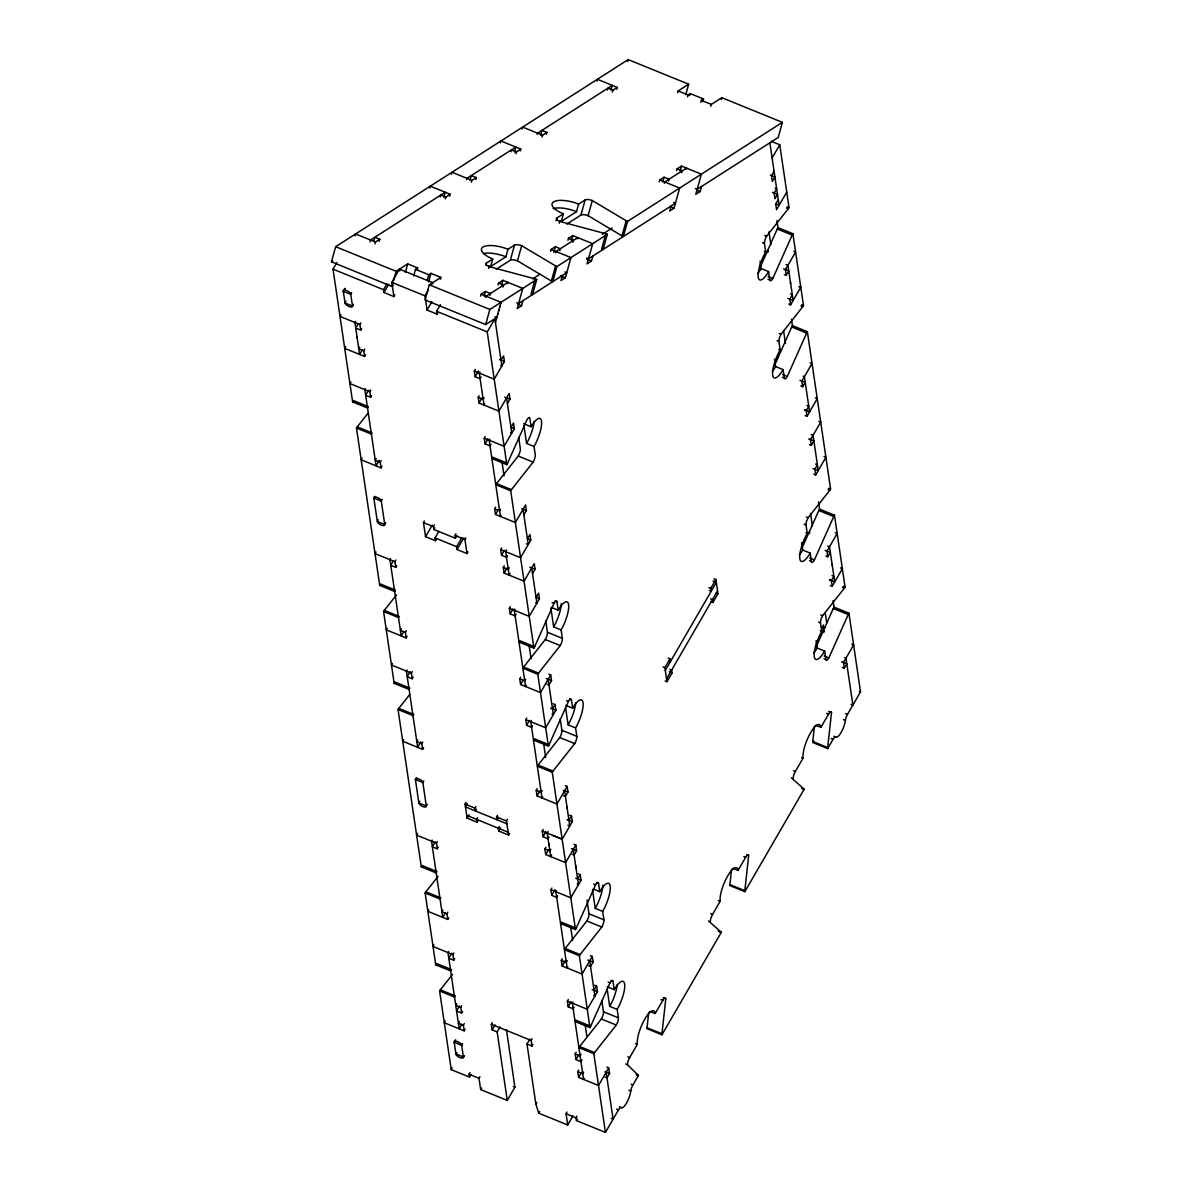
<?xml version="1.0" encoding="UTF-8"?>
<svg xmlns="http://www.w3.org/2000/svg" width="1192" height="1192" viewBox="0 0 1192 1192"><rect width="100%" height="100%" fill="white"/><g stroke="black" fill="none" stroke-linecap="round" stroke-linejoin="round"><path stroke-width="1.5" d="M708.525 920.954L720.922 931.95A5.602 1.609 -67.9 0 1 721.145 932.576L661.962 1034.775L647.047 1028.711A5.602 1.609 -67.9 0 1 647.033 1027.727L648.716 1012.381M661.962 1034.775A5.602 1.609 -67.9 0 1 661.947 1033.792L665.792 998.732L662.99 997.6M791.399 777.854L803.795 788.851A5.602 1.609 -67.9 0 1 804.019 789.476L744.836 891.676L729.906 885.611A5.602 1.609 -67.9 0 1 729.891 884.613L731.575 869.281M744.836 891.676A5.602 1.609 -67.9 0 1 744.821 890.692L748.665 855.633L746.788 854.873M816.356 646.451L833.283 608.486A5.602 1.609 -67.9 0 1 833.998 607.115L848.928 613.18L860.535 691.852L847.512 714.366A5.602 1.609 -67.9 0 0 845.381 720.385A11.205 3.218 -67.9 0 1 841.12 732.454A11.205 3.218 -67.9 0 1 835.756 736.999A5.602 1.609 -67.9 0 0 833.074 739.278L827.695 748.576L812.78 742.497A5.602 1.609 -67.9 0 1 812.765 741.513L814.449 726.166M827.695 748.576A5.602 1.609 -67.9 0 1 827.68 747.578L831.524 712.518L828.723 711.386M393.39 285.499L391.93 286.438L331.465 261.823L335.652 246.699L628.184 59.6L688.648 84.2L685.773 94.6M355.052 235.852L355.574 233.96L375.48 242.05L379.831 239.279L374.854 237.253L373.796 241.037M369.982 241.916L370.503 240.039L445.227 192.24L443.826 197.276M374.959 243.943L375.48 242.05M379.294 241.171L379.831 239.279M391.93 286.438L392.988 282.653M393.509 280.761L396.131 271.314L407.724 263.894L417.677 267.947L417.14 269.839M405.369 272.402L407.724 263.894M429.776 188.053L430.297 186.161L450.203 194.266L449.682 196.159M413.669 275.948L415.501 269.332L417.677 267.947M440.355 196.904L440.876 195.026L445.853 197.038L450.203 194.266M451.515 174.151L452.036 172.259L471.943 180.364L476.293 177.578L471.317 175.552L470.006 180.275M445.331 198.93L445.853 197.038M427.198 280.403L428.762 274.726L430.938 273.34L440.891 277.393L440.37 279.271M428.584 281.848L430.938 273.34M480.614 296.093L481.136 294.215L501.042 302.306L496.84 317.43L485.665 324.567L425.097 299.922L429.299 284.799L440.891 277.393M466.623 179.59L466.966 178.338L515.838 147.063L514.452 152.114M471.421 182.242L471.943 180.364M475.757 179.471L476.293 177.578M500.402 142.891L500.923 140.999L520.815 149.089L520.293 150.982M510.966 151.742L511.502 149.849L516.464 151.876L520.815 149.089M522.141 128.989L522.662 127.097L542.554 135.188L546.904 132.401L541.928 130.39L540.617 135.113M515.942 153.768L516.464 151.876M485.74 265.056L486.262 263.164L492.788 258.992A19.623 7.063 15.5 0 1 482.983 247.042A19.623 7.063 15.5 0 1 508.001 249.262L514.527 245.09A5.602 2.012 15.5 0 1 521.679 245.716L555.591 265.92A5.602 2.012 15.5 0 0 556.917 266.561L607.354 234.303A5.602 2.012 15.5 0 0 605.849 233.781L559.689 221.414A5.602 2.012 15.5 0 1 556.888 217.987L563.414 213.83A19.623 7.063 15.5 0 1 553.61 201.865A19.623 7.063 15.5 0 1 578.627 204.085L585.153 199.913A5.602 2.012 15.5 0 1 592.29 200.554L626.202 220.758A5.602 2.012 15.5 0 0 627.543 221.399L782.399 122.344L721.816 97.699L711.311 104.419L710.79 106.311M488.541 268.468L489.063 266.576A5.602 2.012 15.5 0 1 486.262 263.164M489.152 265.89A19.623 7.063 15.5 0 0 490.687 266.546L492.788 258.992M484.175 296.152L485.487 291.429L490.463 293.455L489.942 295.348M485.77 297.493L486.113 296.227L507.852 282.325L507.509 283.592M537.234 134.428L537.577 133.161L612.301 85.377L610.989 90.1M485.665 324.567L489.867 309.443L536.743 279.464A5.602 2.012 15.5 0 0 535.223 278.943L489.063 266.576M498.003 284.977L498.524 283.085L502.875 280.299L522.781 288.404L517.179 308.564L521.53 305.778L522.93 300.742M490.687 266.546L505.915 256.816L508.001 249.262M542.032 137.08L542.554 135.188M501.564 285.022L502.875 280.299M496.2 269.243L510.34 260.199L514.527 245.09M502.979 287.004L503.501 285.111L498.524 283.085M546.383 134.294L546.904 132.401M495.44 322.466L496.84 317.43L494.978 316.67M497.541 314.897L497.898 313.645M498.584 311.127L498.941 309.86M499.642 307.342L499.984 306.091M500.685 303.558L501.042 302.306M556.917 266.561L552.73 281.685A5.602 2.012 15.5 0 1 551.389 281.044L517.477 260.839L521.679 245.716M535.223 278.943L531.036 294.066A5.602 2.012 15.5 0 1 532.541 294.588L536.743 279.464M556.098 220.833L556.888 217.987M596.864 81.19L597.386 79.298L617.277 87.388L616.756 89.281M550.525 251.378L551.047 249.486L555.398 246.714L560.374 248.741L559.853 250.633M559.167 223.291L559.689 221.414M559.778 220.729A19.623 7.063 15.5 0 0 561.313 221.384L563.414 213.83M553.818 252.376L555.398 246.714M555.681 252.779L556.023 251.512L577.762 237.61L577.405 238.877M551.389 281.044L555.591 265.92M607.428 90.041L607.965 88.148L612.926 90.175L617.277 87.388M567.913 240.262L568.435 238.37L572.786 235.584L592.692 243.69L587.09 263.849L591.441 261.063L592.841 256.027M561.313 221.384L576.526 211.655L578.627 204.085M612.405 92.067L612.926 90.175M571.475 240.307L572.786 235.584M562.4 275.486L561 280.522L565.351 277.751L570.953 257.591L551.047 249.486M572.89 242.289L573.412 240.397L568.435 238.37M566.826 224.081L580.951 215.037L585.153 199.913M627.648 61.492L628.184 59.6M627.543 221.399L623.341 236.508A5.602 2.012 15.5 0 1 622.015 235.867L588.103 215.678L592.29 200.554M605.849 233.781L601.647 248.905A5.602 2.012 15.5 0 1 603.167 249.426L607.354 234.303M622.015 235.867L626.202 220.758M677.622 92.812L678.144 90.92L688.648 84.2M659.221 181.855L659.742 179.962L664.093 177.191L669.07 179.217L668.548 181.109M662.782 181.914L664.093 177.191M687.575 96.865L688.097 94.973L690.272 93.587L703.533 98.981L702.744 101.812M664.361 183.255L664.719 181.989L686.458 168.087L686.1 169.353M689.751 95.479L690.272 93.587M676.609 170.739L677.13 168.847L681.481 166.06L701.388 174.166L695.785 194.326L700.136 191.54L701.537 186.503M680.17 170.784L681.481 166.06M671.096 205.963L669.695 210.999L674.046 208.227L679.649 188.068L659.742 179.962M700.836 102.259L701.358 100.366L703.533 98.981M681.586 172.766L682.107 170.873L677.13 168.847M721.294 99.592L721.816 97.699M782.399 122.344L778.197 137.467L697.186 189.275L695.323 188.515M507.554 463.271L492.624 457.207A5.617 1.609 -67.9 0 1 491.909 458.577L506.838 464.657A5.617 1.609 -67.9 0 0 507.554 463.271L526.909 419.897A5.602 1.609 -67.9 0 1 529.874 418.303L531.125 426.751A19.623 5.632 -67.9 0 1 541.496 421.178A19.623 5.632 -67.9 0 1 534.031 446.449L535.283 454.897A5.602 1.609 -67.9 0 1 533.137 462.109L511.442 489.644A5.602 1.609 -67.9 0 0 510.697 490.776L533.927 648.12L519.012 642.056A5.602 1.609 -67.9 0 0 519.712 640.67L534.642 646.749L553.997 603.361A5.602 1.609 -67.9 0 1 556.962 601.766L558.214 610.215A19.623 5.632 -67.9 0 1 568.599 604.642A19.623 5.632 -67.9 0 1 561.119 629.927L562.371 638.361A5.602 1.609 -67.9 0 1 560.24 645.587L538.531 673.107A5.602 1.609 -67.9 0 0 537.786 674.255L548.394 746.117L533.48 740.053A5.602 1.609 -67.9 0 0 534.195 738.668L549.11 744.747L568.465 701.373A5.602 1.609 -67.9 0 1 571.43 699.779L572.682 708.227A19.623 5.632 -67.9 0 1 583.067 702.654A19.623 5.632 -67.9 0 1 575.587 727.925L576.839 736.373A5.602 1.609 -67.9 0 1 574.708 743.585L552.999 771.105A5.602 1.609 -67.9 0 0 552.254 772.252L575.498 929.596L560.568 923.517A5.602 1.609 -67.9 0 0 561.283 922.146L576.198 928.225L595.568 884.837A5.602 1.609 -67.9 0 1 598.533 883.242L599.77 891.691A19.623 5.632 -67.9 0 1 610.155 886.118A19.623 5.632 -67.9 0 1 602.69 911.388L603.927 919.837A5.602 1.609 -67.9 0 1 601.796 927.063L580.102 954.583A5.602 1.609 -67.9 0 0 579.357 955.731L589.966 1027.593L575.036 1021.529A5.602 1.609 -67.9 0 0 575.751 1020.143L590.681 1026.223L610.036 982.834A5.602 1.609 -67.9 0 1 613.001 981.254L614.252 989.688A19.623 5.632 -67.9 0 1 624.638 984.13A19.623 5.632 -67.9 0 1 617.158 1009.401L618.41 1017.849A5.602 1.609 -67.9 0 1 616.264 1025.06L594.57 1052.581A5.602 1.609 -67.9 0 0 593.825 1053.728L605.447 1132.4L576.421 1120.599L576.004 1117.783L576.958 1116.129M760.317 266.963L777.258 229.013A5.602 1.609 -67.9 0 1 777.959 227.627L792.889 233.706L803.497 305.569A5.602 1.609 -67.9 0 1 802.752 306.716L781.058 334.237A5.602 1.609 -67.9 0 0 778.927 341.463L780.164 349.912A19.623 5.632 -67.9 0 0 772.699 375.182A19.623 5.632 -67.9 0 0 783.069 369.609L784.321 378.058A5.602 1.609 -67.9 0 0 787.286 376.463L806.641 333.089A5.602 1.609 -67.9 0 1 807.356 331.704L792.442 325.639A5.602 1.609 -67.9 0 0 791.726 327.01L774.785 364.975M767.991 279.3L769.853 280.046A5.602 1.609 -67.9 0 0 772.818 278.466L792.173 235.077A5.602 1.609 -67.9 0 1 792.889 233.706M801.873 548.439L818.815 510.489A5.602 1.609 -67.9 0 1 819.53 509.103L834.46 515.182L845.068 587.045A5.602 1.609 -67.9 0 1 844.323 588.192L822.614 615.713A5.602 1.609 -67.9 0 0 820.483 622.939L821.735 631.388A19.623 5.632 -67.9 0 0 814.255 656.658A19.623 5.632 -67.9 0 0 824.641 651.085L825.892 659.534A5.602 1.609 -67.9 0 0 828.857 657.939L848.212 614.565A5.602 1.609 -67.9 0 1 848.928 613.18M809.547 560.762L811.409 561.521A5.602 1.609 -67.9 0 0 814.389 559.942L833.744 516.553A5.602 1.609 -67.9 0 1 834.46 515.182M358.151 324L355.752 328.128L360.729 330.154L359.895 324.522L340.003 316.431L333.015 269.154L336.844 262.538M353.13 304.973L352.504 306.076L345.039 303.051L343.281 291.191L344.726 288.717M345.01 288.375L343.311 291.31L350.761 294.35L352.504 306.076A4.202 1.758 30.1 0 1 349.062 306.553A4.202 1.758 30.1 0 1 345.024 302.917L345.978 301.263M351.7 292.576L350.761 294.35A4.202 1.758 30.1 0 0 346.708 290.595A4.202 1.758 30.1 0 0 343.281 291.191M340.003 316.431L340.957 314.777M352.474 305.957L353.443 304.303M355.559 321.393L354.918 322.496L359.641 354.456L362.189 350.046M345.68 346.723L344.712 348.377L352.623 401.913L367.538 407.977A5.617 1.609 -67.9 0 0 368.254 406.606L353.339 400.527A5.617 1.609 -67.9 0 1 352.623 401.913M359.895 324.522L360.848 322.868M394.865 294.916L393.911 296.57L383.958 292.517L383.541 289.701L386.893 283.92M360.729 330.154L361.683 328.5M383.958 292.517L388.741 284.262M393.911 296.57L391.81 282.355L399.469 269.139L432.622 282.638L432.756 283.517M359.76 347.17L358.807 348.824L363.784 350.85L364.618 356.468L344.712 348.377L340.003 316.431M363.784 350.85L364.737 349.196M364.618 356.468L365.572 354.829M350.865 381.917L349.912 383.556L369.818 391.661L370.637 397.294L365.661 395.267L368.537 390.305M365.467 388.532L364.841 389.635L376.091 465.863L379.28 460.365M437.986 312.453L437.017 314.107L427.079 310.069L424.978 295.854L428.315 290.073M431.191 285.111L432.622 282.638M369.818 391.661L370.772 390.007M370.637 397.294L371.606 395.64M427.079 310.069L431.862 301.8M437.017 314.107L436.6 311.291L440.429 304.69M362.13 458.145L361.176 459.799L381.067 467.89L382.021 466.236M376.225 458.592L375.257 460.231L380.233 462.258L381.067 467.89M380.233 462.258L381.187 460.604M374.78 496.364L373.826 498.018L377.298 521.47A4.202 1.758 30.1 0 0 381.336 525.106A4.202 1.758 30.1 0 0 384.748 524.51L385.716 522.856M382.245 499.403L381.291 501.057L384.748 524.51L377.298 521.47L378.251 519.816M506.838 464.657L487.23 331.897L494.889 318.681L501.862 365.959L500.625 365.452M481.076 377.074L480.123 378.728L475.146 376.702L474.312 371.07L475.265 369.416M475.146 376.702L478.499 370.921M479.929 371.993L479.288 373.096L484.012 405.042L484.652 403.954M375.987 551.971L375.018 553.624L394.925 561.715L395.759 567.347L390.782 565.321L393.166 561.194M507.42 403.537L509.967 399.126L509.133 393.494L498.927 411.121L479.035 403.03L478.201 397.398L479.154 395.744M501.042 360.327L503.59 355.916L504.425 361.548L494.218 379.175L474.312 371.07M479.035 403.03L482.387 397.249M390.589 558.586L389.948 559.689L401.212 635.917L403.76 631.522M484.131 397.77L483.177 399.424L478.201 397.398M394.925 561.715L395.878 560.061M395.759 567.347L396.712 565.693M436.466 539.097L435.497 540.751L425.559 536.698L423.473 522.617L424.427 520.978M425.559 536.698L432.249 525.136M490.985 444.214L490.031 445.868L485.055 443.841L484.235 438.209L485.189 436.555M456.834 535.774L455.389 538.263L433.843 529.486L433.426 526.67L434.38 525.016M433.843 529.486L434.797 527.832M485.055 443.841L487.93 438.88M489.837 439.133L489.197 440.235L500.461 516.464L501.102 515.361M435.497 540.751L435.08 537.935L438.909 531.319M387.236 628.199L386.282 629.853L406.174 637.943L407.142 636.29M510.951 427.466L513.499 423.056L514.333 428.688L504.127 446.3L484.235 438.209M455.389 538.263L454.986 535.446L455.94 533.793M401.332 628.646L400.378 630.3L405.355 632.326L406.174 637.943M405.355 632.326L406.308 630.672M467.964 551.911L467.011 553.565L457.058 549.512L456.64 546.696L461.9 537.622M457.058 549.512L463.748 537.95M392.436 663.378L391.483 665.032L411.374 673.137L412.208 678.769L407.232 676.743L410.108 671.781M467.011 553.565L464.925 539.484L465.893 537.845M523.869 514.944L526.417 510.548L525.583 504.916L515.391 522.543L495.485 514.437L494.65 508.805L495.604 507.166M495.485 514.437L498.36 509.491M407.038 670.008L406.397 671.111L417.662 747.339L420.85 741.841M500.58 509.178L499.627 510.832L494.65 508.805M411.374 673.137L412.328 671.483M412.208 678.769L413.162 677.116M507.449 555.621L506.481 557.275L501.519 555.248L500.685 549.631L501.638 547.977M501.519 555.248L504.38 550.302M506.615 550.004L505.661 551.658L509.118 575.11L510.072 573.456M403.686 739.621L402.732 741.275L422.638 749.366L423.592 747.712M532.526 573.59L535.074 569.18L534.254 563.563L524.048 581.174L504.142 573.084L503.307 567.452L504.276 565.798M504.142 573.084L507.017 568.122M509.237 567.824L508.284 569.478L503.307 567.452M530.783 540.095L527.46 538.754L529.948 534.478L530.783 540.095L520.576 557.722L500.685 549.631M417.781 740.053L416.827 741.707L421.804 743.733L422.638 749.366M421.804 743.733L422.758 742.08M516.106 614.267L515.153 615.921L510.176 613.895L509.342 608.263L510.295 606.609M772.103 158L779.762 144.783L771.313 141.356M510.176 613.895L513.037 608.933M416.351 777.84L415.397 779.493L418.854 802.946A4.202 1.758 30.1 0 0 422.892 806.582A4.202 1.758 30.1 0 0 426.319 805.986L427.272 804.332M514.959 609.187L514.318 610.289L525.568 686.518L526.208 685.415M774.085 171.38L771.537 175.775L772.356 181.407L774.919 177.012L770.434 175.179M423.816 780.879L422.847 782.533L426.319 805.986L418.854 802.946L419.808 801.292M536.057 597.52L538.605 593.109L539.44 598.742L529.233 616.368L509.342 608.263M778.257 199.645L775.709 204.055L776.543 209.688L786.735 192.061M417.543 833.446L416.589 835.1L436.481 843.191L437.315 848.823L432.338 846.797L435.214 841.835M548.841 674.21L550.704 674.97L540.497 692.597L520.591 684.506L519.772 678.874L520.725 677.22M767.32 252.242L768.169 249.888M520.591 684.506L522.99 680.364M432.145 840.062L431.519 841.165L442.768 917.393L445.316 912.997M525.702 679.246L524.733 680.9L519.772 678.874M436.481 843.191L437.449 841.537M437.315 848.823L438.269 847.169M478.022 820.573L477.068 822.227L467.115 818.174L465.044 804.093L465.998 802.439M467.279 803.691L465.416 806.895L506.868 823.761M467.115 818.174L469.037 814.866M784.366 274.547L786.228 275.292L785.394 269.675L795.6 252.048L793.738 251.288M532.556 725.69L531.602 727.343L526.626 725.317L525.791 719.685L526.745 718.031M476.353 809.308L475.399 810.962L474.982 808.146L475.951 806.492M550.704 674.97L551.538 680.602L548.976 685.013L547.113 684.253M786.228 275.292L788.776 270.897L785.051 269.377M526.626 725.317L529.501 720.355M531.409 720.609L530.768 721.711L542.017 797.94L542.658 796.837M477.605 817.757L476.651 819.411L477.068 822.227M428.807 909.675L427.853 911.329L447.745 919.419L448.699 917.766M552.507 708.927L555.07 704.532L553.192 703.772M555.07 704.532L555.889 710.164L545.698 727.776L525.791 719.685M788.717 304.094L790.594 304.854L800.786 287.227L799.862 286.855M498.39 817.25L496.96 819.738L496.543 816.922L497.496 815.268M442.902 910.122L441.934 911.776L446.911 913.787L447.745 919.419M446.911 913.787L447.864 912.148M499.165 826.518L498.211 828.172L498.628 830.988L508.567 835.041L509.535 833.387M498.628 830.988L500.536 827.68M433.992 944.854L433.039 946.508L452.945 954.613L453.765 960.231L448.803 958.219L451.664 953.257M508.567 835.041L506.496 820.96L507.449 819.306M565.291 785.632L567.154 786.392L556.947 804.019L537.056 795.913L536.221 790.281L537.175 788.642M537.056 795.913L539.916 790.966M448.609 951.484L447.968 952.587L459.218 1028.815L461.781 1024.405M542.151 790.654L541.198 792.308L536.221 790.281M452.945 954.613L453.899 952.959M453.765 960.231L454.733 958.591M549.005 837.097L548.052 838.751L543.075 836.724L542.241 831.107L543.209 829.453M567.154 786.392L567.988 792.024L565.425 796.42L563.563 795.66M800.815 385.955L802.678 386.715L805.226 382.304L799.981 380.322M543.075 836.724L545.951 831.778M548.171 831.48L547.217 833.119L550.689 856.586L551.643 854.932M573.948 844.279L575.81 845.039L565.604 862.65L545.712 854.56L544.878 848.928L545.832 847.274M445.257 1021.097L444.303 1022.751L464.195 1030.842L465.148 1029.188M456.715 1003.709L455.761 1005.363L460.738 1007.389L461.572 1013.006L456.596 1010.995L459.456 1006.033M545.712 854.56L548.573 849.598M550.808 849.3L549.855 850.954L544.878 848.928M460.738 1007.389L461.691 1005.735M569.657 815.194L571.519 815.939L568.971 820.349L567.094 819.589M805.181 415.516L807.044 416.276L806.209 410.644L808.757 406.234L806.895 405.474M461.572 1013.006L462.526 1011.367M571.519 815.939L572.354 821.571L562.147 839.198L542.241 831.107M807.044 416.276L817.25 398.649L815.373 397.89M459.352 1021.529L458.398 1023.183L463.36 1025.209L464.195 1030.842M665.091 680.99L666.954 681.75L664.883 667.669L669.978 658.863L668.116 658.103M709.344 590.427L711.207 591.187L710.79 588.371L715.9 579.565L714.038 578.805M665.3 670.485L716.317 582.381L712.995 581.025M463.36 1025.209L464.329 1023.556M455.627 1039.722L454.182 1042.195L455.97 1054.279A3.159 1.326 30.1 0 0 456.745 1055.531L458.235 1056.678A5.051 2.116 30.1 0 0 461.632 1058.064L462.958 1058.049A3.159 1.326 30.1 0 0 463.435 1057.319L464.388 1055.665M666.537 678.933L717.554 590.815M666.954 681.75L672.065 672.929L671.647 670.113L669.77 669.353M711.013 601.692L712.876 602.452L717.971 593.631L715.9 579.565M809.472 444.601L811.335 445.361L810.5 439.729L820.707 422.102L818.844 421.342M557.662 895.743L556.709 897.397L551.732 895.371L550.898 889.739L551.866 888.085M455.97 1054.279L456.923 1052.625M462.6 1043.581L461.647 1045.235L463.435 1057.304M575.81 845.039L576.645 850.656L574.097 855.066L572.22 854.306M811.335 445.361L813.883 440.951L810.158 439.431M551.732 895.371L555.085 889.59M470.9 1074.603L469.469 1077.076L451.232 1069.656L452.185 1068.002M556.515 890.662L555.874 891.765L567.139 967.993L567.779 966.891M464.016 1055.859L463.375 1056.961L455.91 1053.922M479.959 1076.659L479.005 1078.313L480.659 1089.577L507.27 1100.395L497.153 1031.899L492.177 1029.873L491.342 1024.256L492.311 1022.602M578.314 873.825L580.176 874.585L577.628 878.996L575.766 878.236M492.177 1029.873L495.053 1024.926M580.176 874.585L581.011 880.217L570.804 897.844L550.898 889.739M813.838 474.148L815.701 474.908L825.907 457.296L824.044 456.536M469.469 1077.076L469.052 1074.26L470.006 1072.606M497.153 1031.899L500.029 1026.953M480.659 1089.577L481.613 1087.923M590.398 955.686L592.26 956.446L582.054 974.073L562.162 965.982L561.328 960.35L562.281 958.696M808.832 533.36L809.741 531.364M562.162 965.982L565.038 961.02M567.258 960.722L566.304 962.376L561.328 960.35M572.98 1115.906L567.72 1124.995L538.695 1113.179L535.864 1104.09L526.998 1044.043L529.874 1039.096M526.998 1044.043L531.975 1046.069L531.14 1040.437L532.109 1038.783M531.975 1046.069L532.928 1044.416M507.27 1100.395L514.914 1087.178L506.466 1029.948M574.127 1007.166L573.158 1008.819L568.182 1006.793L567.362 1001.161L568.316 999.507M592.26 956.446L593.095 962.078L590.547 966.488L588.684 965.729M825.922 556.008L827.784 556.768L830.347 552.373L825.087 550.391M568.182 1006.793L571.057 1001.831M572.965 1002.085L572.339 1003.187L583.588 1079.416L584.229 1078.313M594.078 990.403L596.626 986.008L594.763 985.248M830.288 585.57L832.15 586.33L831.316 580.698L833.878 576.287L832.001 575.542M596.626 986.008L597.46 991.64L587.254 1009.252L567.362 1001.161M832.15 586.33L842.357 568.703L840.494 567.943M535.864 1104.09L536.832 1102.436M538.695 1113.179L539.663 1111.525M581.919 1059.941L580.951 1061.595L575.989 1059.569L575.155 1053.937L576.108 1052.283M823.747 632.356L822.599 626.605L823.553 624.951M575.989 1059.569L578.85 1054.607M823.434 632.237L824.387 630.583M581.085 1054.309L580.132 1055.963L575.155 1053.937M606.847 1067.108L608.71 1067.868L598.518 1085.495L578.612 1077.389L577.777 1071.757L578.746 1070.103M578.612 1077.389L581.487 1072.442M583.707 1072.13L582.754 1073.783L577.777 1071.757M567.72 1124.995L566.051 1113.73L567.019 1112.076M576.421 1120.599L577.375 1118.945M842.372 667.431L844.249 668.19L843.414 662.558L853.621 644.947L852.682 644.559M608.71 1067.868L609.544 1073.5L606.996 1077.896L605.134 1077.136M844.249 668.19L846.797 663.78L843.057 662.26M605.447 1132.4L618.469 1109.886A5.602 1.609 -67.9 0 1 621.151 1107.621A11.205 3.218 -67.9 0 0 626.515 1103.062A11.205 3.218 -67.9 0 0 630.777 1091.008A5.602 1.609 -67.9 0 1 632.907 1084.973L638.286 1075.676A5.602 1.609 -67.9 0 0 638.063 1075.065L627.528 1064.814A5.602 1.609 -67.9 0 1 629.659 1057.602L637.318 1044.386A19.623 5.632 -67.9 0 1 644.798 1019.115A19.623 5.632 -67.9 0 1 655.168 1013.543L662.827 1000.326A5.602 1.609 -67.9 0 1 665.792 998.732M710.402 921.714A5.602 1.609 -67.9 0 1 712.533 914.487L720.177 901.271A19.623 5.632 -67.9 0 1 727.656 876.001A19.623 5.632 -67.9 0 1 738.042 870.443L745.7 857.227A5.602 1.609 -67.9 0 1 748.665 855.633M793.261 778.599A5.602 1.609 -67.9 0 1 795.392 771.388L803.05 758.172A19.623 5.632 -67.9 0 1 810.53 732.901A19.623 5.632 -67.9 0 1 820.901 727.329L828.559 714.112A5.602 1.609 -67.9 0 1 831.524 712.518M812.78 742.497L813.778 740.753M379.712 585.376A5.602 1.609 -67.9 0 0 380.427 584.005L395.357 590.07A5.602 1.609 -67.9 0 1 394.641 591.456L379.712 585.376L356.483 428.032A5.602 1.609 -67.9 0 1 357.228 426.9L368.075 413.132M394.18 683.374A5.602 1.609 -67.9 0 0 394.895 682.003L409.825 688.082A5.602 1.609 -67.9 0 1 409.109 689.453L394.18 683.374L383.571 611.511A5.602 1.609 -67.9 0 1 384.316 610.364L396.519 594.883M510.697 490.776L495.768 484.712A5.602 1.609 -67.9 0 1 496.513 483.565L518.222 456.044A5.602 1.609 -67.9 0 0 520.353 448.818L518.669 437.389M769.853 280.046L768.602 271.612A19.623 5.632 -67.9 0 1 758.216 277.17A19.623 5.632 -67.9 0 1 765.696 251.899L764.444 243.466A5.602 1.609 -67.9 0 1 766.59 236.24L788.284 208.719A5.602 1.609 -67.9 0 0 789.029 207.572L779.762 144.783M421.283 866.852A5.602 1.609 -67.9 0 0 421.998 865.481L436.913 871.546A5.602 1.609 -67.9 0 1 436.197 872.931L421.283 866.852L398.039 709.508A5.602 1.609 -67.9 0 1 398.798 708.376L409.646 694.608M537.786 674.255L522.856 668.176A5.602 1.609 -67.9 0 1 523.616 667.043L545.31 639.508A5.602 1.609 -67.9 0 0 547.441 632.296L545.757 620.853M435.75 964.849A5.602 1.609 -67.9 0 0 436.466 963.479L451.381 969.543A5.602 1.609 -67.9 0 1 450.68 970.929L435.75 964.849L425.142 892.987A5.602 1.609 -67.9 0 1 425.887 891.839L438.09 876.358M552.254 772.252L537.339 766.188A5.602 1.609 -67.9 0 1 538.084 765.041L559.778 737.52A5.602 1.609 -67.9 0 0 561.924 730.294L560.225 718.865M811.409 561.521L810.173 553.088A19.623 5.632 -67.9 0 1 799.787 558.646A19.623 5.632 -67.9 0 1 807.267 533.375L806.016 524.942A5.602 1.609 -67.9 0 1 808.146 517.715L829.841 490.195A5.602 1.609 -67.9 0 0 830.601 489.048L807.356 331.704M451.232 1069.656L439.61 990.984A5.602 1.609 -67.9 0 1 440.355 989.837L452.558 974.356M579.357 955.731L564.427 949.652A5.602 1.609 -67.9 0 1 565.172 948.504L586.881 920.984A5.602 1.609 -67.9 0 0 589.012 913.772L586.986 900.049M593.825 1053.728L578.895 1047.664A5.602 1.609 -67.9 0 1 579.64 1046.516L601.349 1018.996A5.602 1.609 -67.9 0 0 603.48 1011.77L601.796 1000.341M331.465 261.823L332.702 261.033M481.136 294.215L485.487 291.429M532.675 278.883L540.08 274.145M602.377 234.303L612.152 228.045M678.144 90.92L688.097 94.973M701.358 100.366L711.311 104.419M775.247 188.157L776.648 188.738L774.1 193.134L774.919 198.766L777.482 194.356L772.505 192.344M787.167 206.812L789.029 207.572M786.422 207.959L788.284 208.719M775.769 203.936L779.091 205.277L769.853 142.802M696.813 190.184L700.136 191.54M777.258 229.013L792.173 235.077M764.713 235.48L766.59 236.24M673.584 202.431L675.447 203.191L588.49 258.798L586.628 258.038M762.582 242.706L764.444 243.466M670.738 206.872L674.046 208.227M767.216 251.542L768.14 251.914M764.296 251.333L765.696 251.899M786.079 264.505L787.942 265.265L793.142 300.444L787.897 298.462M783.531 268.915L785.394 269.675M760.049 261.182L761.137 268.572L768.602 271.612M798.923 286.467L800.786 287.227M768.155 276.559L772.818 278.466M790.445 294.066L792.308 294.826L789.76 299.222L790.594 304.854M801.635 304.824L803.497 305.569M800.89 305.957L802.752 306.716M791.726 327.01L806.641 333.089M779.196 333.477L781.058 334.237M586.464 259.036L591.441 261.063M777.05 340.703L778.927 341.463M778.763 349.345L780.164 349.912M810.188 362.711L812.05 363.471L801.843 381.082L802.678 386.715M564.889 271.955L566.751 272.715L518.58 303.513L516.717 302.753M560.374 275.725L565.351 277.751M803.155 376.18L804.391 376.687L809.591 411.866L805.241 410.093M774.517 359.179L775.619 366.57L783.069 369.609M782.622 374.571L787.286 376.463M782.459 377.298L784.321 378.058M804.347 409.884L806.209 410.644M518.222 304.422L521.53 305.778M415.501 269.332L428.762 274.726M811.186 434.558L813.063 435.318L818.248 470.512L813.004 468.53M335.652 246.699L396.131 271.314M429.299 284.799L489.867 309.443M808.638 438.969L810.5 439.729M391.81 282.355L424.978 295.854M815.552 464.12L817.414 464.88L814.866 469.275L815.701 474.908M333.015 269.154L383.541 289.701M436.6 311.291L487.23 331.897M828.723 488.288L830.601 489.048M827.978 489.435L829.841 490.195M499.448 359.522L504.425 361.548M818.815 510.489L833.744 516.553M806.284 516.956L808.146 517.715M504.723 397.145L509.967 399.126M835.294 532.764L837.157 533.524L826.965 551.151L827.784 556.768M804.153 524.182L806.016 524.942M808.772 533.018L809.711 533.39M805.866 532.809L807.267 533.375M827.65 545.981L829.513 546.741L834.698 581.919L829.736 579.893M523.66 423.711L531.125 426.751M511.01 427.332L514.333 428.688M801.62 542.658L802.708 550.048L810.173 553.088M510.534 432.577L511.785 433.083L506.585 397.905M809.726 558.035L814.389 559.942M523.929 425.499L526.566 443.409L534.031 446.449M829.453 579.938L831.316 580.698M843.206 586.285L845.068 587.045M842.461 587.433L844.323 588.192M518.222 456.044L533.137 462.109M833.283 608.486L848.212 614.565M820.752 614.953L822.614 615.713M357.228 426.9L372.157 432.964A5.602 1.609 -67.9 0 0 371.397 434.112L356.483 428.032M496.513 483.565L511.442 489.644M818.621 622.179L820.483 622.939M822.599 626.605L825.4 627.737M523.109 509.193L526.417 510.548M521.798 508.82L523.035 509.327L528.235 544.506L526.372 543.746M820.334 630.806L821.735 631.388M851.744 644.187L853.621 644.947M708.927 587.611L710.79 588.371M716.109 592.871L717.971 593.631M710.596 598.876L712.458 599.636L712.876 602.452M844.711 657.656L845.962 658.163L852.891 705.068L851.028 704.308M816.088 640.655L817.176 648.046L824.641 651.085M841.552 661.798L843.414 662.558M824.193 656.047L828.857 657.939M824.03 658.774L825.892 659.534M859.298 691.345L860.535 691.852M423.473 522.617L433.426 526.67M454.986 535.446L464.925 539.484M529.829 567.198L535.074 569.18M851.952 704.695L852.891 705.068M435.08 537.935L456.64 546.696M845.649 713.606L847.512 714.366M555.1 601.006L556.962 601.766M843.519 719.625L845.381 720.385M826.697 713.352L828.559 714.112M552.134 602.601L553.997 603.361M536.132 597.386L539.44 598.742M551.211 607.369L558.214 610.215M535.655 602.645L536.892 603.152L531.692 567.958M668.533 660.919L670.396 661.679L669.978 658.863M815.775 725.243L820.901 727.329M833.893 736.239L835.756 736.999M663.005 666.909L664.883 667.669M669.263 671.796L672.065 672.929M831.211 738.519L833.074 739.278M550.928 608.412L553.654 626.888L561.119 629.927M547.441 632.296L562.371 638.361M812.765 741.513L827.68 747.578M545.31 639.508L560.24 645.587M801.65 757.605L803.05 758.172M793.529 770.628L795.392 771.388M384.316 610.364L399.245 616.443A5.602 1.609 -67.9 0 0 398.5 617.575L383.571 611.511M523.616 667.043L538.531 673.107M547.798 679.082L551.538 680.602M546.279 678.62L548.156 679.38L553.341 714.559L552.105 714.053M801.918 788.091L803.795 788.851M802.156 788.717L804.019 789.476M569.567 699.019L571.43 699.779M566.602 700.613L568.465 701.373M565.693 705.381L572.682 708.227M550.644 708.182L555.889 710.164M565.589 707.646L568.137 724.885L575.587 727.925M561.924 730.294L576.839 736.373M559.778 737.52L574.708 743.585M398.798 708.376L413.713 714.44A5.602 1.609 -67.9 0 0 412.968 715.587L398.039 709.508M538.084 765.041L552.999 771.105M743.823 856.467L745.7 857.227M563.354 790.296L567.988 792.024M732.916 868.342L738.042 870.443M729.891 884.613L744.821 890.692M567.69 819.679L572.354 821.571M567.928 825.222L569.791 825.981L564.606 790.803M718.314 900.511L720.177 901.271M552.82 835.398L553.744 835.786M554.682 836.158L555.621 836.546M556.545 836.918L557.483 837.306M558.407 837.678L559.346 838.065M560.285 838.438L561.208 838.825M465.044 804.093L474.982 808.146M496.543 816.922L506.496 820.96M572.905 849.136L576.645 850.656M571.4 848.674L573.263 849.434L578.463 884.628L577.211 884.121M710.67 913.728L712.533 914.487M466.668 815.343L508.12 832.21M718.12 930.818L720.922 931.95M719.283 931.816L721.145 932.576M596.67 882.482L598.533 883.242M593.69 884.077L595.568 884.837M577.271 878.698L581.011 880.217M593.243 889.038L599.77 891.691M592.498 889.888L595.225 908.364L602.69 911.388M589.012 913.772L603.927 919.837M586.881 920.984L601.796 927.063M425.887 891.839L440.802 897.919A5.602 1.609 -67.9 0 0 440.057 899.051L425.142 892.987M565.172 948.504L580.102 954.583M589.37 960.558L593.095 962.078M587.85 960.096L589.712 960.856L594.912 996.035L593.661 995.529M660.964 999.567L662.827 1000.326M611.138 980.494L613.001 981.254M608.173 982.089L610.036 982.834M607.25 986.842L614.252 989.688M650.042 1011.457L655.168 1013.543M592.215 989.643L597.46 991.64M607.145 989.122L609.693 1006.361L617.158 1009.401M647.033 1027.727L661.947 1033.792M603.48 1011.77L618.41 1017.849M601.349 1018.996L616.264 1025.06M635.455 1043.626L637.318 1044.386M627.797 1056.842L629.659 1057.602M625.666 1064.054L627.528 1064.814M440.355 989.837L455.284 995.916A5.602 1.609 -67.9 0 0 454.539 997.063L439.61 990.984M579.64 1046.516L594.57 1052.581M636.2 1074.305L638.063 1075.065M636.424 1074.916L638.286 1075.676M491.342 1024.256L531.14 1040.437M604.925 1071.772L609.544 1073.5M631.045 1084.213L632.907 1084.973M628.914 1090.248L630.777 1091.008M619.289 1106.861L621.151 1107.621M616.607 1109.126L618.469 1109.886M611.228 1118.424L613.09 1119.184L606.162 1072.278M513.26 1086.508L514.914 1087.178M469.052 1074.26L479.005 1078.313M566.051 1113.73L576.004 1117.783M790.654 283.607L790.43 282.102M832.105 564.337L832.225 565.082M566.975 806.895L567.198 808.385M575.632 865.541L576.079 868.521M548.737 843.385L548.946 844.86M776.916 220.49L778.138 228.775M791.503 319.277L792.561 326.504M818.472 501.966L819.694 510.25M833.044 600.679L833.923 606.579M768.989 231.904L770.851 244.539M783.576 330.691L785.439 343.326M810.56 513.38L812.423 526.015M825.4 613.895L826.697 622.731M501.951 461.527L504.082 475.966M529.188 646.019L531.066 658.654M543.522 743.003L545.653 757.442M570.759 927.495L572.622 940.13M585.168 1025.06L586.911 1036.846M399.469 269.139L399.722 270.912M357.093 337.187L357.287 338.468M580.951 215.037A5.602 2.012 15.5 0 1 588.103 215.678M510.34 260.199A5.602 2.012 15.5 0 1 517.477 260.839M553.177 208.66A19.623 7.063 15.5 0 1 576.526 211.655M483.654 253.538A19.623 7.063 15.5 0 1 505.915 256.816M534.091 421.447A19.623 5.632 -67.9 0 1 526.566 443.409M576.198 928.225A5.602 1.609 -67.9 0 1 575.498 929.596M590.681 1026.223A5.602 1.609 -67.9 0 1 589.966 1027.593M817.176 648.046A19.623 5.632 -67.9 0 1 813.793 653.037M802.708 550.048A19.623 5.632 -67.9 0 1 799.325 555.025M617.232 984.398A19.623 5.632 -67.9 0 1 609.693 1006.361M602.809 885.134A19.623 5.632 -67.9 0 1 595.225 908.364M534.642 646.749A5.602 1.609 -67.9 0 1 533.927 648.12M549.11 744.747A5.602 1.609 -67.9 0 1 548.394 746.117M775.619 366.57A19.623 5.632 -67.9 0 1 772.222 371.561M761.137 268.572A19.623 5.632 -67.9 0 1 757.754 273.549M575.662 702.922A19.623 5.632 -67.9 0 1 568.137 724.885M561.253 603.659A19.623 5.632 -67.9 0 1 553.654 626.888M381.291 501.057L373.826 498.018A4.202 1.758 30.1 0 1 377.253 497.422A4.202 1.758 30.1 0 1 381.291 501.057M422.847 782.533L415.397 779.493A4.202 1.758 30.1 0 1 418.809 778.898A4.202 1.758 30.1 0 1 422.847 782.533M461.647 1045.235L454.182 1042.195A4.202 1.758 30.2 0 1 457.594 1041.599A4.202 1.758 30.2 0 1 461.647 1045.235"/></g></svg>
